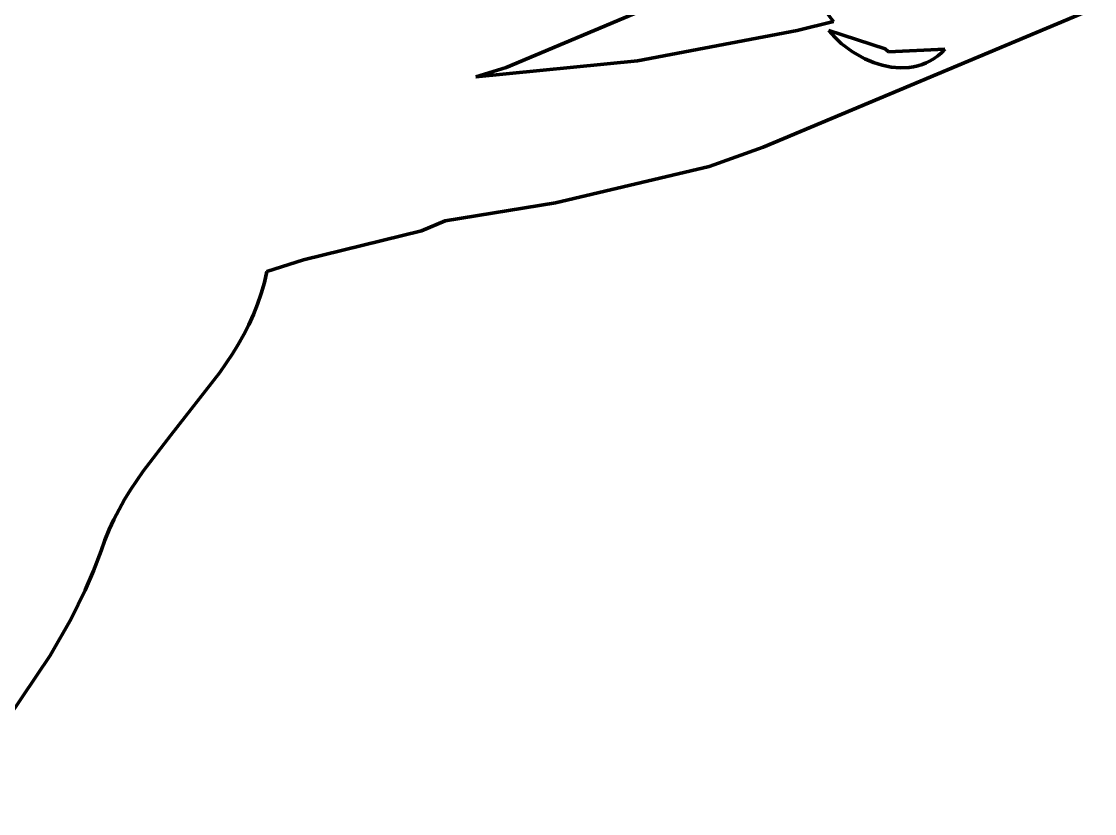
# Model space of a CAD drawing. Header units: millimetres. Extents: x 0 to 8.5, y 0 to 13.2.
# Drawn here: x 5.611 to 6.696, y 9.458 to 10.259 of the extents above; entities that cross this region are included whole.
import ezdxf

# ---------------------------------------------------------------- set-up
doc = ezdxf.new("R2010")
doc.units = ezdxf.units.MM
doc.layers.add('color#060606ff', color=7, linetype='CONTINUOUS', lineweight=100)
doc.layers.add('color#ffffffff', color=7, linetype='CONTINUOUS', lineweight=100)

msp = doc.modelspace()

# ---------------------------------------------------------------- linework, layer by layer
at = {"layer": 'color#060606ff'}
for p, q in [((6.3558, 10.3198), (6.1008, 10.2123)), ((6.4319, 10.2587), (6.3922, 10.3106)), ((6.6958, 10.2722), (6.3607, 10.1318)), ((6.3951, 10.2496), (6.4319, 10.2587)), ((6.2337, 10.2189), (6.3951, 10.2496)), ((6.4271, 10.2497), (6.433, 10.2429)), ((6.4841, 10.2313), (6.4271, 10.2497)), ((6.433, 10.2429), (6.4396, 10.2365)), ((6.4396, 10.2365), (6.4509, 10.228)), ((6.4509, 10.228), (6.4633, 10.221)), ((6.4875, 10.2281), (6.4841, 10.2313)), ((6.5445, 10.2307), (6.4875, 10.2281)), ((6.5336, 10.2213), (6.5374, 10.2241)), ((6.5374, 10.2241), (6.541, 10.2272)), ((6.541, 10.2272), (6.5445, 10.2307)), ((6.0702, 10.2028), (6.2337, 10.2189)), ((6.1008, 10.2123), (6.0702, 10.2028)), ((6.4633, 10.221), (6.4721, 10.2173)), ((6.4721, 10.2173), (6.481, 10.2145)), ((6.481, 10.2145), (6.4901, 10.2127)), ((6.4901, 10.2127), (6.4992, 10.212)), ((6.4992, 10.212), (6.5083, 10.2124)), ((6.5083, 10.2124), (6.5127, 10.213)), ((6.5127, 10.213), (6.5171, 10.214)), ((6.5171, 10.214), (6.5213, 10.2153)), ((6.5213, 10.2153), (6.5255, 10.217)), ((6.5255, 10.217), (6.5296, 10.219)), ((6.5296, 10.219), (6.5336, 10.2213)), ((6.3607, 10.1318), (6.3059, 10.112)), ((6.3059, 10.112), (6.1505, 10.0754)), ((6.1505, 10.0754), (6.0392, 10.0572)), ((6.0392, 10.0572), (6.0151, 10.0472)), ((6.0151, 10.0472), (5.8958, 10.0177)), ((5.8958, 10.0177), (5.8588, 10.006)), ((5.8588, 10.006), (5.8562, 9.9947)), ((5.8562, 9.9947), (5.8531, 9.9836)), ((5.8531, 9.9836), (5.8494, 9.9728)), ((5.8452, 9.9623), (5.8405, 9.9521)), ((5.8494, 9.9728), (5.8452, 9.9623)), ((5.8405, 9.9521), (5.8353, 9.9421)), ((5.8353, 9.9421), (5.8298, 9.9322)), ((5.8298, 9.9322), (5.8239, 9.9226)), ((5.8239, 9.9226), (5.8112, 9.9038)), ((5.8112, 9.9038), (5.7616, 9.8404)), ((5.7616, 9.8404), (5.7336, 9.8038)), ((5.7336, 9.8038), (5.7208, 9.7849)), ((5.7208, 9.7849), (5.7148, 9.7752)), ((5.7148, 9.7752), (5.7092, 9.7653)), ((5.7092, 9.7653), (5.704, 9.7552)), ((5.704, 9.7552), (5.6992, 9.7448)), ((5.6992, 9.7448), (5.6949, 9.7342)), ((5.6949, 9.7342), (5.6911, 9.7234)), ((5.6911, 9.7234), (5.6835, 9.7032)), ((5.6835, 9.7032), (5.6751, 9.6835)), ((5.6751, 9.6835), (5.6609, 9.6547)), ((5.6609, 9.6547), (5.6397, 9.6175)), ((5.6397, 9.6175), (5.5317, 9.4576))]:
    msp.add_line(p, q, dxfattribs=at)
at = {"layer": 'color#ffffffff'}
for p, q in [((6.1008, 10.2123), (6.3558, 10.3198)), ((6.3922, 10.3106), (6.4319, 10.2587)), ((6.3607, 10.1318), (6.6958, 10.2722)), ((6.4319, 10.2587), (6.3951, 10.2496)), ((6.3951, 10.2496), (6.2337, 10.2189)), ((6.4271, 10.2497), (6.4841, 10.2313)), ((6.433, 10.2429), (6.4271, 10.2497)), ((6.4396, 10.2365), (6.433, 10.2429)), ((6.4509, 10.228), (6.4396, 10.2365)), ((6.4633, 10.221), (6.4509, 10.228)), ((6.4841, 10.2313), (6.4875, 10.2281)), ((6.4875, 10.2281), (6.5445, 10.2307)), ((6.5374, 10.2241), (6.5336, 10.2213)), ((6.541, 10.2272), (6.5374, 10.2241)), ((6.5445, 10.2307), (6.541, 10.2272)), ((6.2337, 10.2189), (6.0702, 10.2028)), ((6.0702, 10.2028), (6.1008, 10.2123)), ((6.4721, 10.2173), (6.4633, 10.221)), ((6.481, 10.2145), (6.4721, 10.2173)), ((6.4901, 10.2127), (6.481, 10.2145)), ((6.4992, 10.212), (6.4901, 10.2127)), ((6.5083, 10.2124), (6.4992, 10.212)), ((6.5127, 10.213), (6.5083, 10.2124)), ((6.5171, 10.214), (6.5127, 10.213)), ((6.5213, 10.2153), (6.5171, 10.214)), ((6.5255, 10.217), (6.5213, 10.2153)), ((6.5296, 10.219), (6.5255, 10.217)), ((6.5336, 10.2213), (6.5296, 10.219)), ((6.3059, 10.112), (6.3607, 10.1318)), ((6.1505, 10.0754), (6.3059, 10.112)), ((6.0392, 10.0572), (6.1505, 10.0754)), ((6.0151, 10.0472), (6.0392, 10.0572)), ((5.8958, 10.0177), (6.0151, 10.0472)), ((5.8588, 10.006), (5.8958, 10.0177)), ((5.8562, 9.9947), (5.8588, 10.006)), ((5.8531, 9.9836), (5.8562, 9.9947)), ((5.8494, 9.9728), (5.8531, 9.9836)), ((5.8405, 9.9521), (5.8452, 9.9623)), ((5.8452, 9.9623), (5.8494, 9.9728)), ((5.8353, 9.9421), (5.8405, 9.9521)), ((5.8298, 9.9322), (5.8353, 9.9421)), ((5.8239, 9.9226), (5.8298, 9.9322)), ((5.8112, 9.9038), (5.8239, 9.9226)), ((5.7616, 9.8404), (5.8112, 9.9038)), ((5.7336, 9.8038), (5.7616, 9.8404)), ((5.7208, 9.7849), (5.7336, 9.8038)), ((5.7148, 9.7752), (5.7208, 9.7849)), ((5.7092, 9.7653), (5.7148, 9.7752)), ((5.704, 9.7552), (5.7092, 9.7653)), ((5.6992, 9.7448), (5.704, 9.7552)), ((5.6949, 9.7342), (5.6992, 9.7448)), ((5.6911, 9.7234), (5.6949, 9.7342)), ((5.6835, 9.7032), (5.6911, 9.7234)), ((5.6751, 9.6835), (5.6835, 9.7032)), ((5.6609, 9.6547), (5.6751, 9.6835)), ((5.6397, 9.6175), (5.6609, 9.6547)), ((5.5317, 9.4576), (5.6397, 9.6175))]:
    msp.add_line(p, q, dxfattribs=at)

doc.saveas('drawing.dxf')
